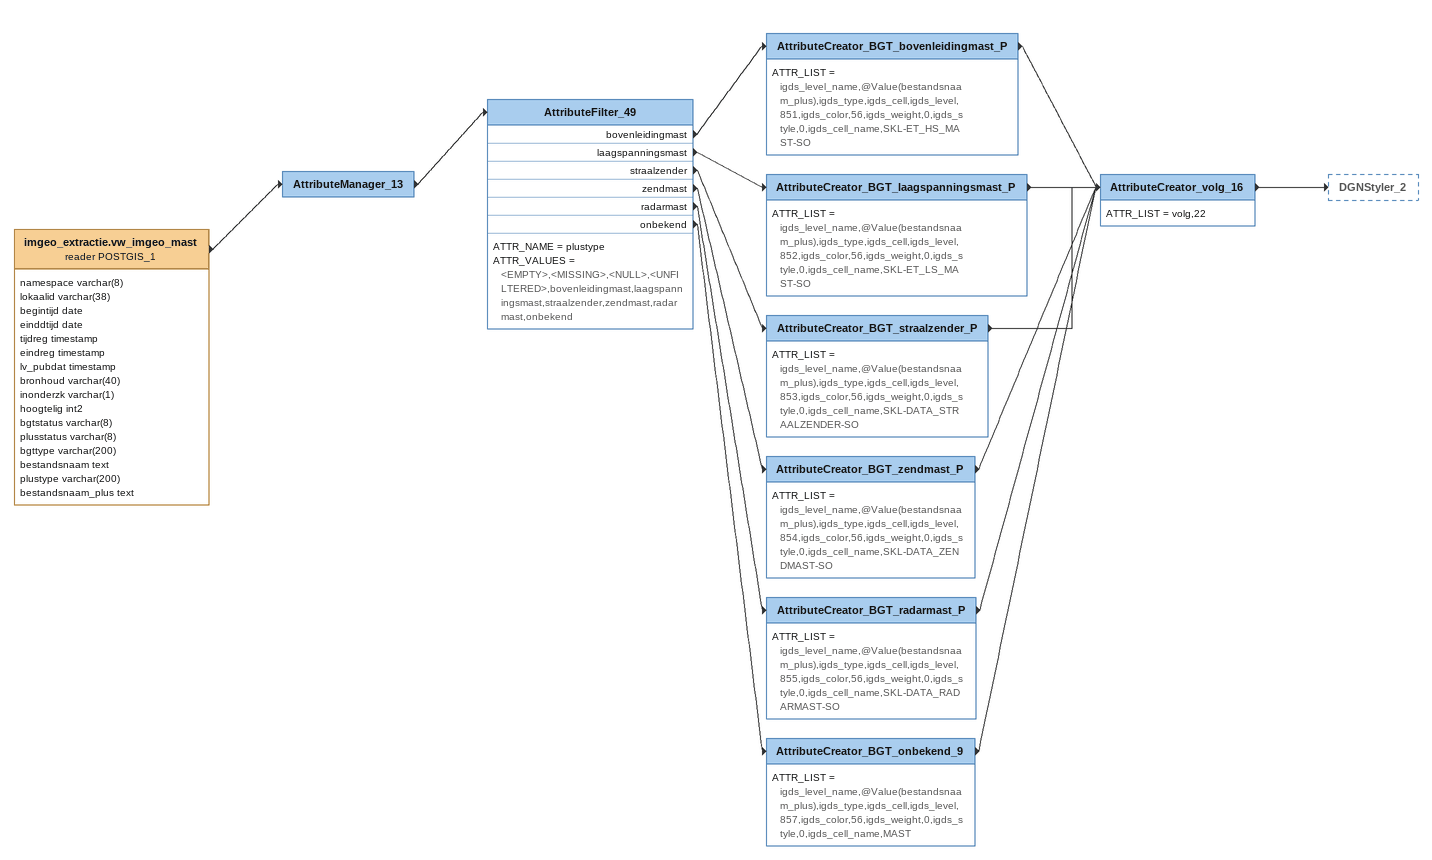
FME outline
imgeo_extractie.vw_imgeo_mast (reader POSTGIS_1)
    attributes: namespace varchar(8), lokaalid varchar(38), begintijd date, einddtijd date, tijdreg timestamp, eindreg timestamp, lv_pubdat timestamp, bronhoud varchar(40), inonderzk varchar(1), hoogtelig int2, bgtstatus varchar(8), plusstatus varchar(8), bgttype varchar(200), bestandsnaam text, plustype varchar(200), bestandsnaam_plus text
    -> AttributeManager_13
AttributeManager_13
    -> AttributeFilter_49
AttributeFilter_49
    ATTR_NAME = plustype
    ATTR_VALUES = <EMPTY>,<MISSING>,<NULL>,<UNFILTERED>,bovenleidingmast,laagspanningsmast,straalzender,zendmast,radarmast,onbekend
    bovenleidingmast -> AttributeCreator_BGT_bovenleidingmast_P
    laagspanningsmast -> AttributeCreator_BGT_laagspanningsmast_P
    straalzender -> AttributeCreator_BGT_straalzender_P
    zendmast -> AttributeCreator_BGT_zendmast_P
    radarmast -> AttributeCreator_BGT_radarmast_P
    onbekend -> AttributeCreator_BGT_onbekend_9
AttributeCreator_BGT_bovenleidingmast_P
    ATTR_LIST = igds_level_name,@Value(bestandsnaam_plus),igds_type,igds_cell,igds_level,851,igds_color,56,igds_weight,0,igds_style,0,igds_cell_name,SKL-ET_HS_MAST-SO
    -> AttributeCreator_volg_16
AttributeCreator_BGT_laagspanningsmast_P
    ATTR_LIST = igds_level_name,@Value(bestandsnaam_plus),igds_type,igds_cell,igds_level,852,igds_color,56,igds_weight,0,igds_style,0,igds_cell_name,SKL-ET_LS_MAST-SO
    -> AttributeCreator_volg_16
AttributeCreator_BGT_straalzender_P
    ATTR_LIST = igds_level_name,@Value(bestandsnaam_plus),igds_type,igds_cell,igds_level,853,igds_color,56,igds_weight,0,igds_style,0,igds_cell_name,SKL-DATA_STRAALZENDER-SO
    -> AttributeCreator_volg_16
AttributeCreator_BGT_zendmast_P
    ATTR_LIST = igds_level_name,@Value(bestandsnaam_plus),igds_type,igds_cell,igds_level,854,igds_color,56,igds_weight,0,igds_style,0,igds_cell_name,SKL-DATA_ZENDMAST-SO
    -> AttributeCreator_volg_16
AttributeCreator_BGT_radarmast_P
    ATTR_LIST = igds_level_name,@Value(bestandsnaam_plus),igds_type,igds_cell,igds_level,855,igds_color,56,igds_weight,0,igds_style,0,igds_cell_name,SKL-DATA_RADARMAST-SO
    -> AttributeCreator_volg_16
AttributeCreator_BGT_onbekend_9
    ATTR_LIST = igds_level_name,@Value(bestandsnaam_plus),igds_type,igds_cell,igds_level,857,igds_color,56,igds_weight,0,igds_style,0,igds_cell_name,MAST
    -> AttributeCreator_volg_16
AttributeCreator_volg_16
    ATTR_LIST = volg,22
    -> DGNStyler_2
